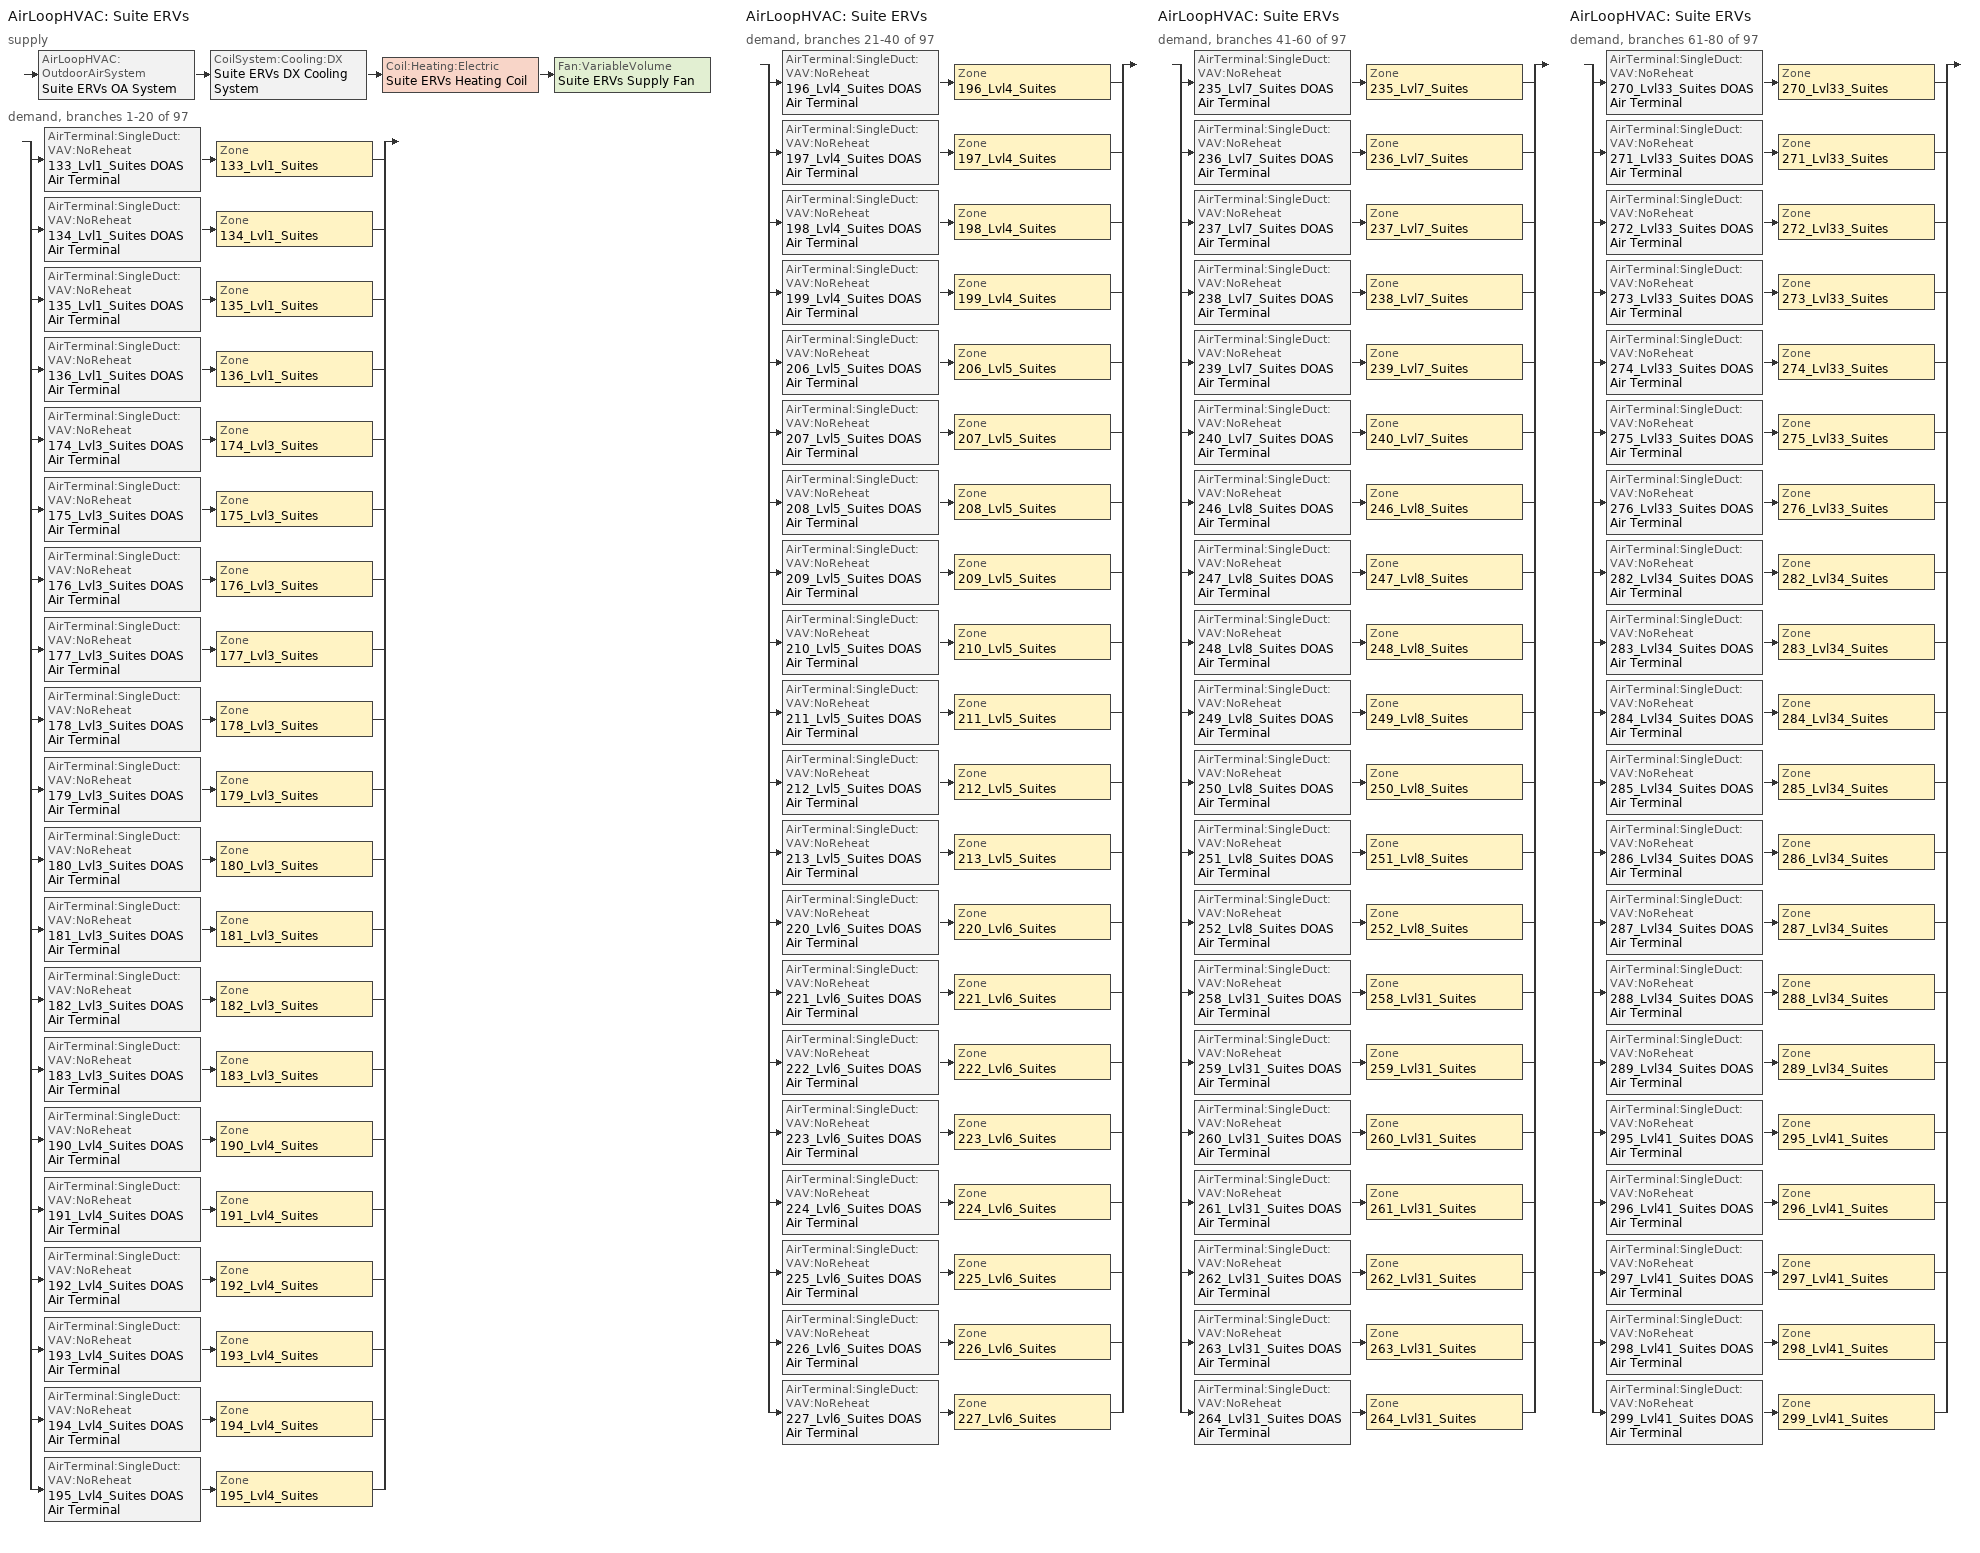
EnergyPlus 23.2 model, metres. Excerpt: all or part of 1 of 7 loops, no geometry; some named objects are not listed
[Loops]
AirLoopHVAC 'Suite ERVs'
 supply: AirLoopHVAC:OutdoorAirSystem 'Suite ERVs OA System' > CoilSystem:Cooling:DX 'Suite ERVs DX Cooling System' > Coil:Heating:Electric 'Suite ERVs Heating Coil' > Fan:VariableVolume 'Suite ERVs Supply Fan'
 demand, branches 1-20 of 97: split
  | AirTerminal:SingleDuct:VAV:NoReheat '133_Lvl1_Suites DOAS Air Terminal' > Zone '133_Lvl1_Suites'
  | AirTerminal:SingleDuct:VAV:NoReheat '134_Lvl1_Suites DOAS Air Terminal' > Zone '134_Lvl1_Suites'
  | AirTerminal:SingleDuct:VAV:NoReheat '135_Lvl1_Suites DOAS Air Terminal' > Zone '135_Lvl1_Suites'
  | AirTerminal:SingleDuct:VAV:NoReheat '136_Lvl1_Suites DOAS Air Terminal' > Zone '136_Lvl1_Suites'
  | AirTerminal:SingleDuct:VAV:NoReheat '174_Lvl3_Suites DOAS Air Terminal' > Zone '174_Lvl3_Suites'
  | AirTerminal:SingleDuct:VAV:NoReheat '175_Lvl3_Suites DOAS Air Terminal' > Zone '175_Lvl3_Suites'
  | AirTerminal:SingleDuct:VAV:NoReheat '176_Lvl3_Suites DOAS Air Terminal' > Zone '176_Lvl3_Suites'
  | AirTerminal:SingleDuct:VAV:NoReheat '177_Lvl3_Suites DOAS Air Terminal' > Zone '177_Lvl3_Suites'
  | AirTerminal:SingleDuct:VAV:NoReheat '178_Lvl3_Suites DOAS Air Terminal' > Zone '178_Lvl3_Suites'
  | AirTerminal:SingleDuct:VAV:NoReheat '179_Lvl3_Suites DOAS Air Terminal' > Zone '179_Lvl3_Suites'
  | AirTerminal:SingleDuct:VAV:NoReheat '180_Lvl3_Suites DOAS Air Terminal' > Zone '180_Lvl3_Suites'
  | AirTerminal:SingleDuct:VAV:NoReheat '181_Lvl3_Suites DOAS Air Terminal' > Zone '181_Lvl3_Suites'
  | AirTerminal:SingleDuct:VAV:NoReheat '182_Lvl3_Suites DOAS Air Terminal' > Zone '182_Lvl3_Suites'
  | AirTerminal:SingleDuct:VAV:NoReheat '183_Lvl3_Suites DOAS Air Terminal' > Zone '183_Lvl3_Suites'
  | AirTerminal:SingleDuct:VAV:NoReheat '190_Lvl4_Suites DOAS Air Terminal' > Zone '190_Lvl4_Suites'
  | AirTerminal:SingleDuct:VAV:NoReheat '191_Lvl4_Suites DOAS Air Terminal' > Zone '191_Lvl4_Suites'
  | AirTerminal:SingleDuct:VAV:NoReheat '192_Lvl4_Suites DOAS Air Terminal' > Zone '192_Lvl4_Suites'
  | AirTerminal:SingleDuct:VAV:NoReheat '193_Lvl4_Suites DOAS Air Terminal' > Zone '193_Lvl4_Suites'
  | AirTerminal:SingleDuct:VAV:NoReheat '194_Lvl4_Suites DOAS Air Terminal' > Zone '194_Lvl4_Suites'
  | AirTerminal:SingleDuct:VAV:NoReheat '195_Lvl4_Suites DOAS Air Terminal' > Zone '195_Lvl4_Suites'
AirLoopHVAC 'Suite ERVs'
 demand, branches 21-40 of 97: split
  | AirTerminal:SingleDuct:VAV:NoReheat '196_Lvl4_Suites DOAS Air Terminal' > Zone '196_Lvl4_Suites'
  | AirTerminal:SingleDuct:VAV:NoReheat '197_Lvl4_Suites DOAS Air Terminal' > Zone '197_Lvl4_Suites'
  | AirTerminal:SingleDuct:VAV:NoReheat '198_Lvl4_Suites DOAS Air Terminal' > Zone '198_Lvl4_Suites'
  | AirTerminal:SingleDuct:VAV:NoReheat '199_Lvl4_Suites DOAS Air Terminal' > Zone '199_Lvl4_Suites'
  | AirTerminal:SingleDuct:VAV:NoReheat '206_Lvl5_Suites DOAS Air Terminal' > Zone '206_Lvl5_Suites'
  | AirTerminal:SingleDuct:VAV:NoReheat '207_Lvl5_Suites DOAS Air Terminal' > Zone '207_Lvl5_Suites'
  | AirTerminal:SingleDuct:VAV:NoReheat '208_Lvl5_Suites DOAS Air Terminal' > Zone '208_Lvl5_Suites'
  | AirTerminal:SingleDuct:VAV:NoReheat '209_Lvl5_Suites DOAS Air Terminal' > Zone '209_Lvl5_Suites'
  | AirTerminal:SingleDuct:VAV:NoReheat '210_Lvl5_Suites DOAS Air Terminal' > Zone '210_Lvl5_Suites'
  | AirTerminal:SingleDuct:VAV:NoReheat '211_Lvl5_Suites DOAS Air Terminal' > Zone '211_Lvl5_Suites'
  | AirTerminal:SingleDuct:VAV:NoReheat '212_Lvl5_Suites DOAS Air Terminal' > Zone '212_Lvl5_Suites'
  | AirTerminal:SingleDuct:VAV:NoReheat '213_Lvl5_Suites DOAS Air Terminal' > Zone '213_Lvl5_Suites'
  | AirTerminal:SingleDuct:VAV:NoReheat '220_Lvl6_Suites DOAS Air Terminal' > Zone '220_Lvl6_Suites'
  | AirTerminal:SingleDuct:VAV:NoReheat '221_Lvl6_Suites DOAS Air Terminal' > Zone '221_Lvl6_Suites'
  | AirTerminal:SingleDuct:VAV:NoReheat '222_Lvl6_Suites DOAS Air Terminal' > Zone '222_Lvl6_Suites'
  | AirTerminal:SingleDuct:VAV:NoReheat '223_Lvl6_Suites DOAS Air Terminal' > Zone '223_Lvl6_Suites'
  | AirTerminal:SingleDuct:VAV:NoReheat '224_Lvl6_Suites DOAS Air Terminal' > Zone '224_Lvl6_Suites'
  | AirTerminal:SingleDuct:VAV:NoReheat '225_Lvl6_Suites DOAS Air Terminal' > Zone '225_Lvl6_Suites'
  | AirTerminal:SingleDuct:VAV:NoReheat '226_Lvl6_Suites DOAS Air Terminal' > Zone '226_Lvl6_Suites'
  | AirTerminal:SingleDuct:VAV:NoReheat '227_Lvl6_Suites DOAS Air Terminal' > Zone '227_Lvl6_Suites'
AirLoopHVAC 'Suite ERVs'
 demand, branches 41-60 of 97: split
  | AirTerminal:SingleDuct:VAV:NoReheat '235_Lvl7_Suites DOAS Air Terminal' > Zone '235_Lvl7_Suites'
  | AirTerminal:SingleDuct:VAV:NoReheat '236_Lvl7_Suites DOAS Air Terminal' > Zone '236_Lvl7_Suites'
  | AirTerminal:SingleDuct:VAV:NoReheat '237_Lvl7_Suites DOAS Air Terminal' > Zone '237_Lvl7_Suites'
  | AirTerminal:SingleDuct:VAV:NoReheat '238_Lvl7_Suites DOAS Air Terminal' > Zone '238_Lvl7_Suites'
  | AirTerminal:SingleDuct:VAV:NoReheat '239_Lvl7_Suites DOAS Air Terminal' > Zone '239_Lvl7_Suites'
  | AirTerminal:SingleDuct:VAV:NoReheat '240_Lvl7_Suites DOAS Air Terminal' > Zone '240_Lvl7_Suites'
  | AirTerminal:SingleDuct:VAV:NoReheat '246_Lvl8_Suites DOAS Air Terminal' > Zone '246_Lvl8_Suites'
  | AirTerminal:SingleDuct:VAV:NoReheat '247_Lvl8_Suites DOAS Air Terminal' > Zone '247_Lvl8_Suites'
  | AirTerminal:SingleDuct:VAV:NoReheat '248_Lvl8_Suites DOAS Air Terminal' > Zone '248_Lvl8_Suites'
  | AirTerminal:SingleDuct:VAV:NoReheat '249_Lvl8_Suites DOAS Air Terminal' > Zone '249_Lvl8_Suites'
  | AirTerminal:SingleDuct:VAV:NoReheat '250_Lvl8_Suites DOAS Air Terminal' > Zone '250_Lvl8_Suites'
  | AirTerminal:SingleDuct:VAV:NoReheat '251_Lvl8_Suites DOAS Air Terminal' > Zone '251_Lvl8_Suites'
  | AirTerminal:SingleDuct:VAV:NoReheat '252_Lvl8_Suites DOAS Air Terminal' > Zone '252_Lvl8_Suites'
  | AirTerminal:SingleDuct:VAV:NoReheat '258_Lvl31_Suites DOAS Air Terminal' > Zone '258_Lvl31_Suites'
  | AirTerminal:SingleDuct:VAV:NoReheat '259_Lvl31_Suites DOAS Air Terminal' > Zone '259_Lvl31_Suites'
  | AirTerminal:SingleDuct:VAV:NoReheat '260_Lvl31_Suites DOAS Air Terminal' > Zone '260_Lvl31_Suites'
  | AirTerminal:SingleDuct:VAV:NoReheat '261_Lvl31_Suites DOAS Air Terminal' > Zone '261_Lvl31_Suites'
  | AirTerminal:SingleDuct:VAV:NoReheat '262_Lvl31_Suites DOAS Air Terminal' > Zone '262_Lvl31_Suites'
  | AirTerminal:SingleDuct:VAV:NoReheat '263_Lvl31_Suites DOAS Air Terminal' > Zone '263_Lvl31_Suites'
  | AirTerminal:SingleDuct:VAV:NoReheat '264_Lvl31_Suites DOAS Air Terminal' > Zone '264_Lvl31_Suites'
AirLoopHVAC 'Suite ERVs'
 demand, branches 61-80 of 97: split
  | AirTerminal:SingleDuct:VAV:NoReheat '270_Lvl33_Suites DOAS Air Terminal' > Zone '270_Lvl33_Suites'
  | AirTerminal:SingleDuct:VAV:NoReheat '271_Lvl33_Suites DOAS Air Terminal' > Zone '271_Lvl33_Suites'
  | AirTerminal:SingleDuct:VAV:NoReheat '272_Lvl33_Suites DOAS Air Terminal' > Zone '272_Lvl33_Suites'
  | AirTerminal:SingleDuct:VAV:NoReheat '273_Lvl33_Suites DOAS Air Terminal' > Zone '273_Lvl33_Suites'
  | AirTerminal:SingleDuct:VAV:NoReheat '274_Lvl33_Suites DOAS Air Terminal' > Zone '274_Lvl33_Suites'
  | AirTerminal:SingleDuct:VAV:NoReheat '275_Lvl33_Suites DOAS Air Terminal' > Zone '275_Lvl33_Suites'
  | AirTerminal:SingleDuct:VAV:NoReheat '276_Lvl33_Suites DOAS Air Terminal' > Zone '276_Lvl33_Suites'
  | AirTerminal:SingleDuct:VAV:NoReheat '282_Lvl34_Suites DOAS Air Terminal' > Zone '282_Lvl34_Suites'
  | AirTerminal:SingleDuct:VAV:NoReheat '283_Lvl34_Suites DOAS Air Terminal' > Zone '283_Lvl34_Suites'
  | AirTerminal:SingleDuct:VAV:NoReheat '284_Lvl34_Suites DOAS Air Terminal' > Zone '284_Lvl34_Suites'
  | AirTerminal:SingleDuct:VAV:NoReheat '285_Lvl34_Suites DOAS Air Terminal' > Zone '285_Lvl34_Suites'
  | AirTerminal:SingleDuct:VAV:NoReheat '286_Lvl34_Suites DOAS Air Terminal' > Zone '286_Lvl34_Suites'
  | AirTerminal:SingleDuct:VAV:NoReheat '287_Lvl34_Suites DOAS Air Terminal' > Zone '287_Lvl34_Suites'
  | AirTerminal:SingleDuct:VAV:NoReheat '288_Lvl34_Suites DOAS Air Terminal' > Zone '288_Lvl34_Suites'
  | AirTerminal:SingleDuct:VAV:NoReheat '289_Lvl34_Suites DOAS Air Terminal' > Zone '289_Lvl34_Suites'
  | AirTerminal:SingleDuct:VAV:NoReheat '295_Lvl41_Suites DOAS Air Terminal' > Zone '295_Lvl41_Suites'
  | AirTerminal:SingleDuct:VAV:NoReheat '296_Lvl41_Suites DOAS Air Terminal' > Zone '296_Lvl41_Suites'
  | AirTerminal:SingleDuct:VAV:NoReheat '297_Lvl41_Suites DOAS Air Terminal' > Zone '297_Lvl41_Suites'
  | AirTerminal:SingleDuct:VAV:NoReheat '298_Lvl41_Suites DOAS Air Terminal' > Zone '298_Lvl41_Suites'
  | AirTerminal:SingleDuct:VAV:NoReheat '299_Lvl41_Suites DOAS Air Terminal' > Zone '299_Lvl41_Suites'
[DesignSpecification:OutdoorAir]
Suites_62_DSOA: Outdoor Air Method=Sum; Outdoor Air Flow per Person {m3/s-person}=0.0025; Outdoor Air Flow per Zone Floor Area {m3/s-m2}=0.0003
[DesignSpecification:ZoneAirDistribution]
Ez_0.8: Zone Air Distribution Effectiveness in Cooling Mode=0.8; Zone Air Distribution Effectiveness in Heating Mode=0.8
[Sizing:Zone] Zone Cooling Design Supply Air Temperature Input Method=SupplyAirTemperature; Zone Cooling Design Supply Air Temperature {C}=14; Zone Cooling Design Supply Air Temperature Difference {deltaC}=11.11; Zone Heating Design Supply Air Temperature Input Method=SupplyAirTemperature; Zone Heating Design Supply Air Temperature {C}=50; Zone Heating Design Supply Air Temperature Difference {deltaC}=30; Zone Cooling Design Supply Air Humidity Ratio {kgWater/kgDryAir}=0.008; Zone Heating Design Supply Air Humidity Ratio {kgWater/kgDryAir}=0.008; Design Specification Outdoor Air Object=Suites_62_DSOA; Cooling Design Air Flow Method=Flow/Zone; Cooling Minimum Air Flow Fraction=0; Heating Design Air Flow Method=Flow/Zone; Heating Maximum Air Flow Fraction=0; Design Specification Zone Air Distribution Object=Ez_0.8
Name | Cooling Design Air Flow Rate {m3/s} | Heating Design Air Flow Rate {m3/s}
133_Lvl1_Suites; 288_Lvl34_Suites | 0.188768 | 0.188768
134_Lvl1_Suites | 1.7697 | 1.7697
135_Lvl1_Suites; 237_Lvl7_Suites; 246_Lvl8_Suites; 258_Lvl31_Suites; 270_Lvl33_Suites; 284_Lvl34_Suites; 297_Lvl41_Suites | 0.495517 | 0.495517
136_Lvl1_Suites | 0.566305 | 0.566305
174_Lvl3_Suites; 175_Lvl3_Suites; 179_Lvl3_Suites; 192_Lvl4_Suites; 193_Lvl4_Suites; 195_Lvl4_Suites; 211_Lvl5_Suites; 225_Lvl6_Suites; 252_Lvl8_Suites; 264_Lvl31_Suites; 276_Lvl33_Suites | 0.283152 | 0.283152
176_Lvl3_Suites; 180_Lvl3_Suites; 194_Lvl4_Suites; 196_Lvl4_Suites; 212_Lvl5_Suites; 226_Lvl6_Suites | 0.849457 | 0.849457
177_Lvl3_Suites; 181_Lvl3_Suites; 190_Lvl4_Suites; 197_Lvl4_Suites; 207_Lvl5_Suites; 209_Lvl5_Suites; 213_Lvl5_Suites; 221_Lvl6_Suites; 223_Lvl6_Suites; 227_Lvl6_Suites; 235_Lvl7_Suites; 238_Lvl7_Suites; 283_Lvl34_Suites; 289_Lvl34_Suites; 296_Lvl41_Suites | 0.212364 | 0.212364
178_Lvl3_Suites; 182_Lvl3_Suites; 183_Lvl3_Suites; 191_Lvl4_Suites; 198_Lvl4_Suites; 199_Lvl4_Suites; 206_Lvl5_Suites; 220_Lvl6_Suites; 236_Lvl7_Suites; 240_Lvl7_Suites; 282_Lvl34_Suites; 295_Lvl41_Suites | 0.424729 | 0.424729
208_Lvl5_Suites; 222_Lvl6_Suites; 239_Lvl7_Suites; 247_Lvl8_Suites; 248_Lvl8_Suites; 250_Lvl8_Suites; 251_Lvl8_Suites; 259_Lvl31_Suites; 260_Lvl31_Suites; 262_Lvl31_Suites; 263_Lvl31_Suites; 271_Lvl33_Suites; 272_Lvl33_Suites; 274_Lvl33_Suites; 275_Lvl33_Suites; 285_Lvl34_Suites; 286_Lvl34_Suites; 287_Lvl34_Suites; 298_Lvl41_Suites; 299_Lvl41_Suites | 0.401133 | 0.401133
210_Lvl5_Suites | 1.2034 | 1.2034
224_Lvl6_Suites | 1.13261 | 1.13261
249_Lvl8_Suites; 261_Lvl31_Suites; 273_Lvl33_Suites | 0.637093 | 0.637093
[Sizing:System]
Suite ERVs: Type of Load to Size On=VentilationRequirement; Design Outdoor Air Flow Rate {m3/s}=autosize; Central Heating Maximum System Air Flow Ratio=1; Preheat Design Temperature {C}=2; Preheat Design Humidity Ratio {kgWater/kgDryAir}=0.008; Precool Design Temperature {C}=11; Precool Design Humidity Ratio {kgWater/kgDryAir}=0.008; Central Cooling Design Supply Air Temperature {C}=12.8; Central Heating Design Supply Air Temperature {C}=12.2; Type of Zone Sum to Use=NonCoincident; 100% Outdoor Air in Cooling=Yes; 100% Outdoor Air in Heating=Yes; Central Cooling Design Supply Air Humidity Ratio {kgWater/kgDryAir}=0.00924; Central Heating Design Supply Air Humidity Ratio {kgWater/kgDryAir}=0.003; Cooling Supply Air Flow Rate Method=DesignDay; Cooling Supply Air Flow Rate {m3/s}=0; Heating Supply Air Flow Rate Method=DesignDay; Heating Supply Air Flow Rate {m3/s}=0; System Outdoor Air Method=ZoneSum; Zone Maximum Outdoor Air Fraction=1; Cooling Design Capacity Method=CoolingDesignCapacity; Cooling Design Capacity {W}=autosize; Heating Design Capacity Method=HeatingDesignCapacity; Heating Design Capacity {W}=autosize; Central Cooling Capacity Control Method=OnOff
[ZoneControl:Thermostat] Control Type Schedule=HVACTemplate-Always 4; Control 1=G_Tstat_Template Dual SP Control
Name | Zone or ZoneList
133_Lvl1_Suites Thermostat | 133_Lvl1_Suites
134_Lvl1_Suites Thermostat | 134_Lvl1_Suites
135_Lvl1_Suites Thermostat | 135_Lvl1_Suites
136_Lvl1_Suites Thermostat | 136_Lvl1_Suites
174_Lvl3_Suites Thermostat | 174_Lvl3_Suites
175_Lvl3_Suites Thermostat | 175_Lvl3_Suites
176_Lvl3_Suites Thermostat | 176_Lvl3_Suites
177_Lvl3_Suites Thermostat | 177_Lvl3_Suites
178_Lvl3_Suites Thermostat | 178_Lvl3_Suites
179_Lvl3_Suites Thermostat | 179_Lvl3_Suites
180_Lvl3_Suites Thermostat | 180_Lvl3_Suites
181_Lvl3_Suites Thermostat | 181_Lvl3_Suites
182_Lvl3_Suites Thermostat | 182_Lvl3_Suites
183_Lvl3_Suites Thermostat | 183_Lvl3_Suites
190_Lvl4_Suites Thermostat | 190_Lvl4_Suites
191_Lvl4_Suites Thermostat | 191_Lvl4_Suites
192_Lvl4_Suites Thermostat | 192_Lvl4_Suites
193_Lvl4_Suites Thermostat | 193_Lvl4_Suites
194_Lvl4_Suites Thermostat | 194_Lvl4_Suites
195_Lvl4_Suites Thermostat | 195_Lvl4_Suites
196_Lvl4_Suites Thermostat | 196_Lvl4_Suites
197_Lvl4_Suites Thermostat | 197_Lvl4_Suites
198_Lvl4_Suites Thermostat | 198_Lvl4_Suites
199_Lvl4_Suites Thermostat | 199_Lvl4_Suites
206_Lvl5_Suites Thermostat | 206_Lvl5_Suites
207_Lvl5_Suites Thermostat | 207_Lvl5_Suites
208_Lvl5_Suites Thermostat | 208_Lvl5_Suites
209_Lvl5_Suites Thermostat | 209_Lvl5_Suites
210_Lvl5_Suites Thermostat | 210_Lvl5_Suites
211_Lvl5_Suites Thermostat | 211_Lvl5_Suites
212_Lvl5_Suites Thermostat | 212_Lvl5_Suites
213_Lvl5_Suites Thermostat | 213_Lvl5_Suites
220_Lvl6_Suites Thermostat | 220_Lvl6_Suites
221_Lvl6_Suites Thermostat | 221_Lvl6_Suites
222_Lvl6_Suites Thermostat | 222_Lvl6_Suites
223_Lvl6_Suites Thermostat | 223_Lvl6_Suites
224_Lvl6_Suites Thermostat | 224_Lvl6_Suites
225_Lvl6_Suites Thermostat | 225_Lvl6_Suites
226_Lvl6_Suites Thermostat | 226_Lvl6_Suites
227_Lvl6_Suites Thermostat | 227_Lvl6_Suites
235_Lvl7_Suites Thermostat | 235_Lvl7_Suites
236_Lvl7_Suites Thermostat | 236_Lvl7_Suites
237_Lvl7_Suites Thermostat | 237_Lvl7_Suites
238_Lvl7_Suites Thermostat | 238_Lvl7_Suites
239_Lvl7_Suites Thermostat | 239_Lvl7_Suites
240_Lvl7_Suites Thermostat | 240_Lvl7_Suites
246_Lvl8_Suites Thermostat | 246_Lvl8_Suites
247_Lvl8_Suites Thermostat | 247_Lvl8_Suites
248_Lvl8_Suites Thermostat | 248_Lvl8_Suites
249_Lvl8_Suites Thermostat | 249_Lvl8_Suites
250_Lvl8_Suites Thermostat | 250_Lvl8_Suites
251_Lvl8_Suites Thermostat | 251_Lvl8_Suites
252_Lvl8_Suites Thermostat | 252_Lvl8_Suites
258_Lvl31_Suites Thermostat | 258_Lvl31_Suites
259_Lvl31_Suites Thermostat | 259_Lvl31_Suites
260_Lvl31_Suites Thermostat | 260_Lvl31_Suites
261_Lvl31_Suites Thermostat | 261_Lvl31_Suites
262_Lvl31_Suites Thermostat | 262_Lvl31_Suites
263_Lvl31_Suites Thermostat | 263_Lvl31_Suites
264_Lvl31_Suites Thermostat | 264_Lvl31_Suites
270_Lvl33_Suites Thermostat | 270_Lvl33_Suites
271_Lvl33_Suites Thermostat | 271_Lvl33_Suites
272_Lvl33_Suites Thermostat | 272_Lvl33_Suites
273_Lvl33_Suites Thermostat | 273_Lvl33_Suites
274_Lvl33_Suites Thermostat | 274_Lvl33_Suites
275_Lvl33_Suites Thermostat | 275_Lvl33_Suites
276_Lvl33_Suites Thermostat | 276_Lvl33_Suites
282_Lvl34_Suites Thermostat | 282_Lvl34_Suites
283_Lvl34_Suites Thermostat | 283_Lvl34_Suites
284_Lvl34_Suites Thermostat | 284_Lvl34_Suites
285_Lvl34_Suites Thermostat | 285_Lvl34_Suites
286_Lvl34_Suites Thermostat | 286_Lvl34_Suites
287_Lvl34_Suites Thermostat | 287_Lvl34_Suites
288_Lvl34_Suites Thermostat | 288_Lvl34_Suites
289_Lvl34_Suites Thermostat | 289_Lvl34_Suites
295_Lvl41_Suites Thermostat | 295_Lvl41_Suites
296_Lvl41_Suites Thermostat | 296_Lvl41_Suites
297_Lvl41_Suites Thermostat | 297_Lvl41_Suites
298_Lvl41_Suites Thermostat | 298_Lvl41_Suites
299_Lvl41_Suites Thermostat | 299_Lvl41_Suites
[ThermostatSetpoint:DualSetpoint]
G_Tstat_Template Dual SP Control: Heating Setpoint Temperature Schedule=G_Htg_NECB; Cooling Setpoint Temperature Schedule=G_Clg_NECB
[AirTerminal:SingleDuct:VAV:NoReheat] Maximum Air Flow Rate {m3/s}=autosize; Zone Minimum Air Flow Input Method=Constant; Constant Minimum Air Flow Fraction=1
133_Lvl1_Suites DOAS Air Terminal; 134_Lvl1_Suites DOAS Air Terminal; 135_Lvl1_Suites DOAS Air Terminal; 136_Lvl1_Suites DOAS Air Terminal; 174_Lvl3_Suites DOAS Air Terminal; 175_Lvl3_Suites DOAS Air Terminal; 176_Lvl3_Suites DOAS Air Terminal; 177_Lvl3_Suites DOAS Air Terminal; 178_Lvl3_Suites DOAS Air Terminal; 179_Lvl3_Suites DOAS Air Terminal; 180_Lvl3_Suites DOAS Air Terminal; 181_Lvl3_Suites DOAS Air Terminal; 182_Lvl3_Suites DOAS Air Terminal; 183_Lvl3_Suites DOAS Air Terminal; 190_Lvl4_Suites DOAS Air Terminal; 191_Lvl4_Suites DOAS Air Terminal; 192_Lvl4_Suites DOAS Air Terminal; 193_Lvl4_Suites DOAS Air Terminal; 194_Lvl4_Suites DOAS Air Terminal; 195_Lvl4_Suites DOAS Air Terminal; 196_Lvl4_Suites DOAS Air Terminal; 197_Lvl4_Suites DOAS Air Terminal; 198_Lvl4_Suites DOAS Air Terminal; 199_Lvl4_Suites DOAS Air Terminal; 206_Lvl5_Suites DOAS Air Terminal; 207_Lvl5_Suites DOAS Air Terminal; 208_Lvl5_Suites DOAS Air Terminal; 209_Lvl5_Suites DOAS Air Terminal; 210_Lvl5_Suites DOAS Air Terminal; 211_Lvl5_Suites DOAS Air Terminal; 212_Lvl5_Suites DOAS Air Terminal; 213_Lvl5_Suites DOAS Air Terminal; 220_Lvl6_Suites DOAS Air Terminal; 221_Lvl6_Suites DOAS Air Terminal; 222_Lvl6_Suites DOAS Air Terminal; 223_Lvl6_Suites DOAS Air Terminal; 224_Lvl6_Suites DOAS Air Terminal; 225_Lvl6_Suites DOAS Air Terminal; 226_Lvl6_Suites DOAS Air Terminal; 227_Lvl6_Suites DOAS Air Terminal; 235_Lvl7_Suites DOAS Air Terminal; 236_Lvl7_Suites DOAS Air Terminal; 237_Lvl7_Suites DOAS Air Terminal; 238_Lvl7_Suites DOAS Air Terminal; 239_Lvl7_Suites DOAS Air Terminal; 240_Lvl7_Suites DOAS Air Terminal; 246_Lvl8_Suites DOAS Air Terminal; 247_Lvl8_Suites DOAS Air Terminal; 248_Lvl8_Suites DOAS Air Terminal; 249_Lvl8_Suites DOAS Air Terminal; 250_Lvl8_Suites DOAS Air Terminal; 251_Lvl8_Suites DOAS Air Terminal; 252_Lvl8_Suites DOAS Air Terminal; 258_Lvl31_Suites DOAS Air Terminal; 259_Lvl31_Suites DOAS Air Terminal; 260_Lvl31_Suites DOAS Air Terminal; 261_Lvl31_Suites DOAS Air Terminal; 262_Lvl31_Suites DOAS Air Terminal; 263_Lvl31_Suites DOAS Air Terminal; 264_Lvl31_Suites DOAS Air Terminal; 270_Lvl33_Suites DOAS Air Terminal; 271_Lvl33_Suites DOAS Air Terminal; 272_Lvl33_Suites DOAS Air Terminal; 273_Lvl33_Suites DOAS Air Terminal; 274_Lvl33_Suites DOAS Air Terminal; 275_Lvl33_Suites DOAS Air Terminal; 276_Lvl33_Suites DOAS Air Terminal; 282_Lvl34_Suites DOAS Air Terminal; 283_Lvl34_Suites DOAS Air Terminal; 284_Lvl34_Suites DOAS Air Terminal; 285_Lvl34_Suites DOAS Air Terminal; 286_Lvl34_Suites DOAS Air Terminal; 287_Lvl34_Suites DOAS Air Terminal; 288_Lvl34_Suites DOAS Air Terminal; 289_Lvl34_Suites DOAS Air Terminal; 295_Lvl41_Suites DOAS Air Terminal; 296_Lvl41_Suites DOAS Air Terminal; 297_Lvl41_Suites DOAS Air Terminal; 298_Lvl41_Suites DOAS Air Terminal; 299_Lvl41_Suites DOAS Air Terminal
[Zone equipment]
133_Lvl1_Suites: 133_Lvl1_Suites DOAS Air Terminal, 133_Lvl1_Suites Fan Coil, 133_Lvl1_Suites Baseboard Heat
134_Lvl1_Suites: 134_Lvl1_Suites DOAS Air Terminal, 134_Lvl1_Suites Fan Coil, 134_Lvl1_Suites Baseboard Heat
135_Lvl1_Suites: 135_Lvl1_Suites DOAS Air Terminal, 135_Lvl1_Suites Fan Coil, 135_Lvl1_Suites Baseboard Heat
136_Lvl1_Suites: 136_Lvl1_Suites DOAS Air Terminal, 136_Lvl1_Suites Fan Coil, 136_Lvl1_Suites Baseboard Heat
174_Lvl3_Suites: 174_Lvl3_Suites DOAS Air Terminal, 174_Lvl3_Suites Fan Coil, 174_Lvl3_Suites Baseboard Heat
175_Lvl3_Suites: 175_Lvl3_Suites DOAS Air Terminal, 175_Lvl3_Suites Fan Coil, 175_Lvl3_Suites Baseboard Heat
176_Lvl3_Suites: 176_Lvl3_Suites DOAS Air Terminal, 176_Lvl3_Suites Fan Coil, 176_Lvl3_Suites Baseboard Heat
177_Lvl3_Suites: 177_Lvl3_Suites DOAS Air Terminal, 177_Lvl3_Suites Fan Coil, 177_Lvl3_Suites Baseboard Heat
178_Lvl3_Suites: 178_Lvl3_Suites DOAS Air Terminal, 178_Lvl3_Suites Fan Coil, 178_Lvl3_Suites Baseboard Heat
179_Lvl3_Suites: 179_Lvl3_Suites DOAS Air Terminal, 179_Lvl3_Suites Fan Coil, 179_Lvl3_Suites Baseboard Heat
180_Lvl3_Suites: 180_Lvl3_Suites DOAS Air Terminal, 180_Lvl3_Suites Fan Coil, 180_Lvl3_Suites Baseboard Heat
181_Lvl3_Suites: 181_Lvl3_Suites DOAS Air Terminal, 181_Lvl3_Suites Fan Coil, 181_Lvl3_Suites Baseboard Heat
182_Lvl3_Suites: 182_Lvl3_Suites DOAS Air Terminal, 182_Lvl3_Suites Fan Coil, 182_Lvl3_Suites Baseboard Heat
183_Lvl3_Suites: 183_Lvl3_Suites DOAS Air Terminal, 183_Lvl3_Suites Fan Coil, 183_Lvl3_Suites Baseboard Heat
190_Lvl4_Suites: 190_Lvl4_Suites DOAS Air Terminal, 190_Lvl4_Suites Fan Coil, 190_Lvl4_Suites Baseboard Heat
191_Lvl4_Suites: 191_Lvl4_Suites DOAS Air Terminal, 191_Lvl4_Suites Fan Coil, 191_Lvl4_Suites Baseboard Heat
192_Lvl4_Suites: 192_Lvl4_Suites DOAS Air Terminal, 192_Lvl4_Suites Fan Coil, 192_Lvl4_Suites Baseboard Heat
193_Lvl4_Suites: 193_Lvl4_Suites DOAS Air Terminal, 193_Lvl4_Suites Fan Coil, 193_Lvl4_Suites Baseboard Heat
194_Lvl4_Suites: 194_Lvl4_Suites DOAS Air Terminal, 194_Lvl4_Suites Fan Coil, 194_Lvl4_Suites Baseboard Heat
195_Lvl4_Suites: 195_Lvl4_Suites DOAS Air Terminal, 195_Lvl4_Suites Fan Coil, 195_Lvl4_Suites Baseboard Heat
196_Lvl4_Suites: 196_Lvl4_Suites DOAS Air Terminal, 196_Lvl4_Suites Fan Coil, 196_Lvl4_Suites Baseboard Heat
197_Lvl4_Suites: 197_Lvl4_Suites DOAS Air Terminal, 197_Lvl4_Suites Fan Coil, 197_Lvl4_Suites Baseboard Heat
198_Lvl4_Suites: 198_Lvl4_Suites DOAS Air Terminal, 198_Lvl4_Suites Fan Coil, 198_Lvl4_Suites Baseboard Heat
199_Lvl4_Suites: 199_Lvl4_Suites DOAS Air Terminal, 199_Lvl4_Suites Fan Coil, 199_Lvl4_Suites Baseboard Heat
206_Lvl5_Suites: 206_Lvl5_Suites DOAS Air Terminal, 206_Lvl5_Suites Fan Coil, 206_Lvl5_Suites Baseboard Heat
207_Lvl5_Suites: 207_Lvl5_Suites DOAS Air Terminal, 207_Lvl5_Suites Fan Coil, 207_Lvl5_Suites Baseboard Heat
208_Lvl5_Suites: 208_Lvl5_Suites DOAS Air Terminal, 208_Lvl5_Suites Fan Coil, 208_Lvl5_Suites Baseboard Heat
209_Lvl5_Suites: 209_Lvl5_Suites DOAS Air Terminal, 209_Lvl5_Suites Fan Coil, 209_Lvl5_Suites Baseboard Heat
210_Lvl5_Suites: 210_Lvl5_Suites DOAS Air Terminal, 210_Lvl5_Suites Fan Coil, 210_Lvl5_Suites Baseboard Heat
211_Lvl5_Suites: 211_Lvl5_Suites DOAS Air Terminal, 211_Lvl5_Suites Fan Coil, 211_Lvl5_Suites Baseboard Heat
212_Lvl5_Suites: 212_Lvl5_Suites DOAS Air Terminal, 212_Lvl5_Suites Fan Coil, 212_Lvl5_Suites Baseboard Heat
213_Lvl5_Suites: 213_Lvl5_Suites DOAS Air Terminal, 213_Lvl5_Suites Fan Coil, 213_Lvl5_Suites Baseboard Heat
220_Lvl6_Suites: 220_Lvl6_Suites DOAS Air Terminal, 220_Lvl6_Suites Fan Coil, 220_Lvl6_Suites Baseboard Heat
221_Lvl6_Suites: 221_Lvl6_Suites DOAS Air Terminal, 221_Lvl6_Suites Fan Coil, 221_Lvl6_Suites Baseboard Heat
222_Lvl6_Suites: 222_Lvl6_Suites DOAS Air Terminal, 222_Lvl6_Suites Fan Coil, 222_Lvl6_Suites Baseboard Heat
223_Lvl6_Suites: 223_Lvl6_Suites DOAS Air Terminal, 223_Lvl6_Suites Fan Coil, 223_Lvl6_Suites Baseboard Heat
224_Lvl6_Suites: 224_Lvl6_Suites DOAS Air Terminal, 224_Lvl6_Suites Fan Coil, 224_Lvl6_Suites Baseboard Heat
225_Lvl6_Suites: 225_Lvl6_Suites DOAS Air Terminal, 225_Lvl6_Suites Fan Coil, 225_Lvl6_Suites Baseboard Heat
226_Lvl6_Suites: 226_Lvl6_Suites DOAS Air Terminal, 226_Lvl6_Suites Fan Coil, 226_Lvl6_Suites Baseboard Heat
227_Lvl6_Suites: 227_Lvl6_Suites DOAS Air Terminal, 227_Lvl6_Suites Fan Coil, 227_Lvl6_Suites Baseboard Heat
235_Lvl7_Suites: 235_Lvl7_Suites DOAS Air Terminal, 235_Lvl7_Suites Fan Coil, 235_Lvl7_Suites Baseboard Heat
236_Lvl7_Suites: 236_Lvl7_Suites DOAS Air Terminal, 236_Lvl7_Suites Fan Coil, 236_Lvl7_Suites Baseboard Heat
237_Lvl7_Suites: 237_Lvl7_Suites DOAS Air Terminal, 237_Lvl7_Suites Fan Coil, 237_Lvl7_Suites Baseboard Heat
238_Lvl7_Suites: 238_Lvl7_Suites DOAS Air Terminal, 238_Lvl7_Suites Fan Coil, 238_Lvl7_Suites Baseboard Heat
239_Lvl7_Suites: 239_Lvl7_Suites DOAS Air Terminal, 239_Lvl7_Suites Fan Coil, 239_Lvl7_Suites Baseboard Heat
240_Lvl7_Suites: 240_Lvl7_Suites DOAS Air Terminal, 240_Lvl7_Suites Fan Coil, 240_Lvl7_Suites Baseboard Heat
246_Lvl8_Suites: 246_Lvl8_Suites DOAS Air Terminal, 246_Lvl8_Suites Fan Coil, 246_Lvl8_Suites Baseboard Heat
247_Lvl8_Suites: 247_Lvl8_Suites DOAS Air Terminal, 247_Lvl8_Suites Fan Coil, 247_Lvl8_Suites Baseboard Heat
248_Lvl8_Suites: 248_Lvl8_Suites DOAS Air Terminal, 248_Lvl8_Suites Fan Coil, 248_Lvl8_Suites Baseboard Heat
249_Lvl8_Suites: 249_Lvl8_Suites DOAS Air Terminal, 249_Lvl8_Suites Fan Coil, 249_Lvl8_Suites Baseboard Heat
250_Lvl8_Suites: 250_Lvl8_Suites DOAS Air Terminal, 250_Lvl8_Suites Fan Coil, 250_Lvl8_Suites Baseboard Heat
251_Lvl8_Suites: 251_Lvl8_Suites DOAS Air Terminal, 251_Lvl8_Suites Fan Coil, 251_Lvl8_Suites Baseboard Heat
252_Lvl8_Suites: 252_Lvl8_Suites DOAS Air Terminal, 252_Lvl8_Suites Fan Coil, 252_Lvl8_Suites Baseboard Heat
258_Lvl31_Suites: 258_Lvl31_Suites DOAS Air Terminal, 258_Lvl31_Suites Fan Coil, 258_Lvl31_Suites Baseboard Heat
259_Lvl31_Suites: 259_Lvl31_Suites DOAS Air Terminal, 259_Lvl31_Suites Fan Coil, 259_Lvl31_Suites Baseboard Heat
260_Lvl31_Suites: 260_Lvl31_Suites DOAS Air Terminal, 260_Lvl31_Suites Fan Coil, 260_Lvl31_Suites Baseboard Heat
261_Lvl31_Suites: 261_Lvl31_Suites DOAS Air Terminal, 261_Lvl31_Suites Fan Coil, 261_Lvl31_Suites Baseboard Heat
262_Lvl31_Suites: 262_Lvl31_Suites DOAS Air Terminal, 262_Lvl31_Suites Fan Coil, 262_Lvl31_Suites Baseboard Heat
263_Lvl31_Suites: 263_Lvl31_Suites DOAS Air Terminal, 263_Lvl31_Suites Fan Coil, 263_Lvl31_Suites Baseboard Heat
264_Lvl31_Suites: 264_Lvl31_Suites DOAS Air Terminal, 264_Lvl31_Suites Fan Coil, 264_Lvl31_Suites Baseboard Heat
270_Lvl33_Suites: 270_Lvl33_Suites DOAS Air Terminal, 270_Lvl33_Suites Fan Coil, 270_Lvl33_Suites Baseboard Heat
271_Lvl33_Suites: 271_Lvl33_Suites DOAS Air Terminal, 271_Lvl33_Suites Fan Coil, 271_Lvl33_Suites Baseboard Heat
272_Lvl33_Suites: 272_Lvl33_Suites DOAS Air Terminal, 272_Lvl33_Suites Fan Coil, 272_Lvl33_Suites Baseboard Heat
273_Lvl33_Suites: 273_Lvl33_Suites DOAS Air Terminal, 273_Lvl33_Suites Fan Coil, 273_Lvl33_Suites Baseboard Heat
274_Lvl33_Suites: 274_Lvl33_Suites DOAS Air Terminal, 274_Lvl33_Suites Fan Coil, 274_Lvl33_Suites Baseboard Heat
275_Lvl33_Suites: 275_Lvl33_Suites DOAS Air Terminal, 275_Lvl33_Suites Fan Coil, 275_Lvl33_Suites Baseboard Heat
276_Lvl33_Suites: 276_Lvl33_Suites DOAS Air Terminal, 276_Lvl33_Suites Fan Coil, 276_Lvl33_Suites Baseboard Heat
282_Lvl34_Suites: 282_Lvl34_Suites DOAS Air Terminal, 282_Lvl34_Suites Fan Coil, 282_Lvl34_Suites Baseboard Heat
283_Lvl34_Suites: 283_Lvl34_Suites DOAS Air Terminal, 283_Lvl34_Suites Fan Coil, 283_Lvl34_Suites Baseboard Heat
284_Lvl34_Suites: 284_Lvl34_Suites DOAS Air Terminal, 284_Lvl34_Suites Fan Coil, 284_Lvl34_Suites Baseboard Heat
285_Lvl34_Suites: 285_Lvl34_Suites DOAS Air Terminal, 285_Lvl34_Suites Fan Coil, 285_Lvl34_Suites Baseboard Heat
286_Lvl34_Suites: 286_Lvl34_Suites DOAS Air Terminal, 286_Lvl34_Suites Fan Coil, 286_Lvl34_Suites Baseboard Heat
287_Lvl34_Suites: 287_Lvl34_Suites DOAS Air Terminal, 287_Lvl34_Suites Fan Coil, 287_Lvl34_Suites Baseboard Heat
288_Lvl34_Suites: 288_Lvl34_Suites DOAS Air Terminal, 288_Lvl34_Suites Fan Coil, 288_Lvl34_Suites Baseboard Heat
289_Lvl34_Suites: 289_Lvl34_Suites DOAS Air Terminal, 289_Lvl34_Suites Fan Coil, 289_Lvl34_Suites Baseboard Heat
295_Lvl41_Suites: 295_Lvl41_Suites DOAS Air Terminal, 295_Lvl41_Suites Fan Coil, 295_Lvl41_Suites Baseboard Heat
296_Lvl41_Suites: 296_Lvl41_Suites DOAS Air Terminal, 296_Lvl41_Suites Fan Coil, 296_Lvl41_Suites Baseboard Heat
297_Lvl41_Suites: 297_Lvl41_Suites DOAS Air Terminal, 297_Lvl41_Suites Fan Coil, 297_Lvl41_Suites Baseboard Heat
298_Lvl41_Suites: 298_Lvl41_Suites DOAS Air Terminal, 298_Lvl41_Suites Fan Coil, 298_Lvl41_Suites Baseboard Heat
299_Lvl41_Suites: 299_Lvl41_Suites DOAS Air Terminal, 299_Lvl41_Suites Fan Coil, 299_Lvl41_Suites Baseboard Heat
[Fan:VariableVolume]
Suite ERVs Supply Fan: Availability Schedule=Always On; Fan Total Efficiency=0.7; Pressure Rise {Pa}=2892.03; Maximum Flow Rate {m3/s}=autosize; Fan Power Minimum Flow Rate Input Method=Fraction; Fan Power Minimum Flow Fraction=0; Motor Efficiency=0.9; Motor In Airstream Fraction=1; Fan Power Coefficient 1=0.00153024; Fan Power Coefficient 2=0.00520806; Fan Power Coefficient 3=1.10862; Fan Power Coefficient 4=-0.116356; Fan Power Coefficient 5=0
[Coil:Cooling:DX:TwoSpeed]
Suite ERVs Cooling Coil: Availability Schedule=Always Off; High Speed Gross Rated Total Cooling Capacity {W}=autosize; High Speed Rated Sensible Heat Ratio=autosize; High Speed Gross Rated Cooling COP {W/W}=3.1653; High Speed Rated Air Flow Rate {m3/s}=autosize; Total Cooling Capacity Function of Temperature Curve=Suite ERVs DX Coil Cap-FT; Total Cooling Capacity Function of Flow Fraction Curve=Suite ERVs DX Coil Cap-FF; Energy Input Ratio Function of Temperature Curve=Suite ERVs DX Coil EIR-FT; Energy Input Ratio Function of Flow Fraction Curve=Suite ERVs DX Coil EIR-FF; Part Load Fraction Correlation Curve=Suite ERVs DX Coil PLF; Low Speed Gross Rated Total Cooling Capacity {W}=Autosize; Low Speed Gross Rated Sensible Heat Ratio=autosize; Low Speed Gross Rated Cooling COP {W/W}=4.747949; Low Speed Rated Air Flow Rate {m3/s}=Autosize; Low Speed Total Cooling Capacity Function of Temperature Curve=Suite ERVs DX Coil Low Cap-FT; Low Speed Energy Input Ratio Function of Temperature Curve=Suite ERVs DX Coil Low EIR-FT
[Coil:Heating:Electric]
Suite ERVs Heating Coil: Availability Schedule=Always Off; Efficiency=1; Nominal Capacity {W}=autosize
[CoilSystem:Cooling:DX]
Suite ERVs DX Cooling System: Availability Schedule=Always Off; Cooling Coil=Suite ERVs Cooling Coil; Dehumidification Control Type=None; Run on Sensible Load=Yes; Run on Latent Load=No; Use Outdoor Air DX Cooling Coil=Yes; Outdoor Air DX Cooling Coil Leaving Minimum Air Temperature {C}=2
[HeatExchanger:AirToAir:SensibleAndLatent]
Suite ERVs Heat Recovery: Nominal Supply Air Flow Rate {m3/s}=autosize; Sensible Effectiveness at 100% Heating Air Flow=0.75; Latent Effectiveness at 100% Heating Air Flow=0.55; Sensible Effectiveness at 75% Heating Air Flow=0.8; Latent Effectiveness at 75% Heating Air Flow=0.6; Sensible Effectiveness at 100% Cooling Air Flow=0.75; Latent Effectiveness at 100% Cooling Air Flow=0.55; Sensible Effectiveness at 75% Cooling Air Flow=0.8; Latent Effectiveness at 75% Cooling Air Flow=0.6; Nominal Electric Power {W}=0; Supply Air Outlet Temperature Control=No; Heat Exchanger Type=Plate; Frost Control Type=None; Threshold Temperature {C}=1.7; Initial Defrost Time Fraction=0.083; Rate of Defrost Time Fraction Increase {1/K}=0.012; Economizer Lockout=Yes
[Controller:OutdoorAir]
Suite ERVs OA Controller: Minimum Outdoor Air Flow Rate {m3/s}=autosize; Maximum Outdoor Air Flow Rate {m3/s}=autosize; Economizer Control Type=DifferentialEnthalpy; Economizer Control Action Type=MinimumFlowWithBypass; Economizer Minimum Limit Dry-Bulb Temperature {C}=12.2; Lockout Type=NoLockout; Minimum Limit Type=ProportionalMinimum
[AirLoopHVAC]
Suite ERVs: Design Supply Air Flow Rate {m3/s}=autosize
[SetpointManager:Scheduled]
Suite ERVs Heating Supply Air Temp Manager: Control Variable=Temperature; Schedule=HVACTemplate-Always 12.2; Setpoint Node or NodeList=Suite ERVs Supply Path Inlet
[SetpointManager:MixedAir] Control Variable=Temperature
Name | Setpoint Node or NodeList
Suite ERVs Cooling Coil Air Temp Manager | Suite ERVs Cooling Setpoint Nodes
Suite ERVs Heating Coil Air Temp Manager | Suite ERVs Heating Coil Outlet
Suite ERVs Heat Recovery Air Temp Manager | Suite ERVs Heat Recovery Supply Outlet
Suite ERVs Heat Recovery Economizer Temp Manager | Suite ERVs Mixed Air Outlet
[Schedule:Day:Hourly]
G_Clg_NECB_WD: 24, 24, 24, 24, 24, 24, 24, 24, 24, 24, 24, 24, 24, 24, 24, 24, 24, 24, 24, 24, 24, 24, 24, 24
G_Htg_NECB_WD: 18, 18, 18, 18, 18, 18, 20, 22, 22, 22, 22, 22, 22, 22, 22, 22, 22, 22, 22, 22, 22, 22, 22, 22
[Schedule:Week:Daily]
G_Clg_NECB_Wk: G_Clg_NECB_WD, G_Clg_NECB_WD, G_Clg_NECB_WD, G_Clg_NECB_WD, G_Clg_NECB_WD, G_Clg_NECB_WD, G_Clg_NECB_WD, G_Clg_NECB_WD, G_Clg_NECB_WD, G_Clg_NECB_WD, G_Clg_NECB_WD, G_Clg_NECB_WD
G_Htg_NECB_Wk: G_Htg_NECB_WD, G_Htg_NECB_WD, G_Htg_NECB_WD, G_Htg_NECB_WD, G_Htg_NECB_WD, G_Htg_NECB_WD, G_Htg_NECB_WD, G_Htg_NECB_WD, G_Htg_NECB_WD, G_Htg_NECB_WD, G_Htg_NECB_WD, G_Htg_NECB_WD
[Schedule:Year]
G_Clg_NECB: G_Clg_NECB_Wk, 1, 1, 12, 31
G_Htg_NECB: G_Htg_NECB_Wk, 1, 1, 12, 31
[Schedule:Compact]
HVACTemplate-Always 4: Through: 12/31, For: AllDays, Until: 24:00, 4
HVACTemplate-Always 12.2: Through: 12/31, For: AllDays, Until: 24:00, 12.2
[Schedule:Constant]
Name | Hourly Value
Always On | 1
Always Off | 0
[Curve:Quadratic]
Suite ERVs DX Coil PLF: Coefficient1 Constant=0.85; Coefficient2 x=0.15; Coefficient3 x**2=0; Minimum Value of x=0; Maximum Value of x=1
[Curve:Cubic] Minimum Value of x=0.5; Maximum Value of x=1.5
Name | Coefficient1 Constant | Coefficient2 x | Coefficient3 x**2 | Coefficient4 x**3
Suite ERVs DX Coil Cap-FF | 0.472786 | 1.24334 | -1.03871 | 0.322578
Suite ERVs DX Coil EIR-FF | 1.00795 | 0.345441 | -0.692289 | 0.338899
[Curve:Biquadratic] Minimum Value of x=12.77778; Maximum Value of x=23.88889; Minimum Value of y=23.88889; Maximum Value of y=46.11111
Name | Coefficient1 Constant | Coefficient2 x | Coefficient3 x**2 | Coefficient4 y | Coefficient5 y**2 | Coefficient6 x*y
Suite ERVs DX Coil Cap-FT; Suite ERVs DX Coil Low Cap-FT | 0.476428 | 0.0401147 | 0.000226411 | -0.000827136 | -7.3224e-06 | -0.000446278
Suite ERVs DX Coil EIR-FT | 0.632475 | -0.0121321 | 0.000507773 | 0.0155377 | 0.00027284 | -0.000679201
Suite ERVs DX Coil Low EIR-FT | 0.774645 | -0.0343731 | 0.000783173 | 0.0146596 | 0.000488851 | -0.000752036
